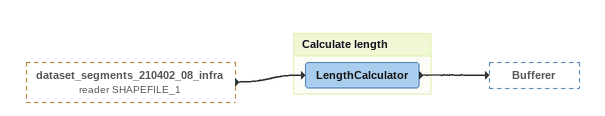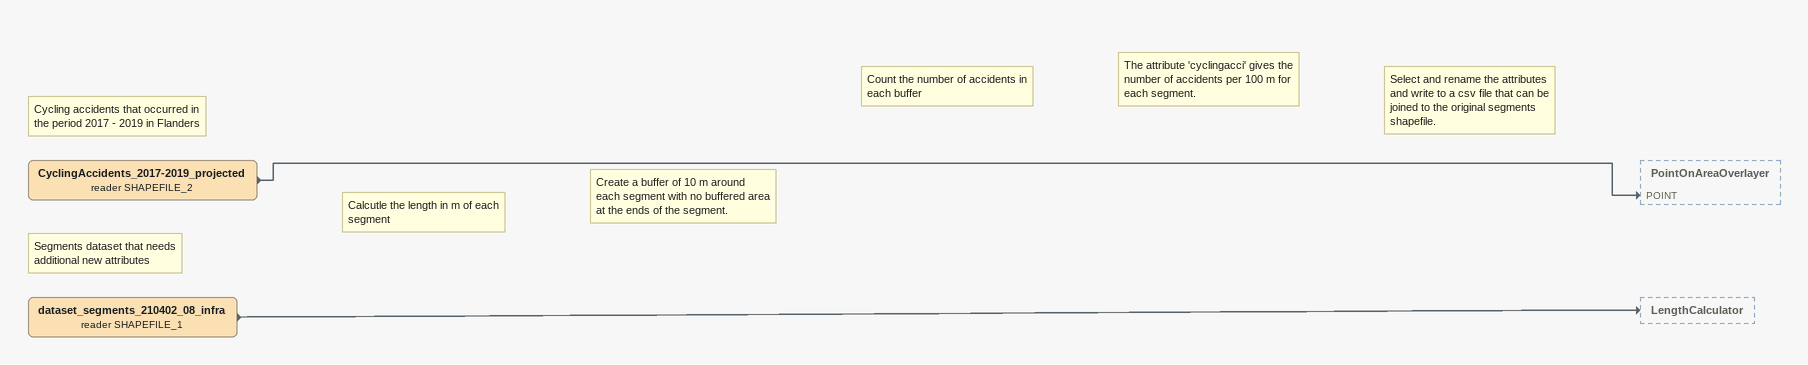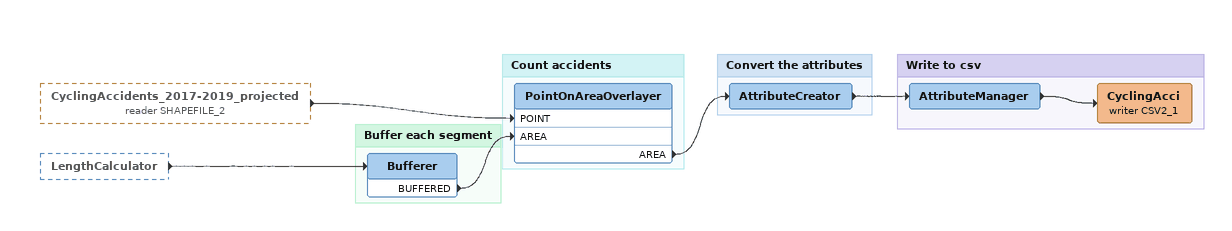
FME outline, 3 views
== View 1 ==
dataset_segments_210402_08_infra (reader SHAPEFILE_1) [outside]
    -> LengthCalculator

Bookmark: Calculate length
LengthCalculator
    -> Bufferer

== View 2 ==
Note: Cycling accidents that occurred in the period 2017 - 2019 in Flanders
Note: Calcutle the length in m of each segment
Note: Create a buffer of 10 m around each segment with no buffered area at the ends of the segment.
Note: Count the number of accidents in each buffer
Note: The attribute 'cyclingacci' gives the number of accidents per 100 m for each segment.
Note: Select and rename the attributes and write to a csv file that can be joined to the original segments shapefile.
CyclingAccidents_2017-2019_projected (reader SHAPEFILE_2)
    -> PointOnAreaOverlayer [POINT]
Note: Segments dataset that needs additional new attributes
dataset_segments_210402_08_infra (reader SHAPEFILE_1)
    -> LengthCalculator

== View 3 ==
CyclingAccidents_2017-2019_projected (reader SHAPEFILE_2) [outside]
    -> PointOnAreaOverlayer [POINT]
LengthCalculator [outside]
    -> Bufferer

Bookmark: Buffer each segment
Bufferer
    BUFFERED -> PointOnAreaOverlayer [AREA]

Bookmark: Count accidents
PointOnAreaOverlayer
    AREA -> AttributeCreator

Bookmark: Convert the attributes
AttributeCreator
    -> AttributeManager

Bookmark: Write to csv
AttributeManager
    -> CyclingAcci (writer CSV2_1)
CyclingAcci (writer CSV2_1)
